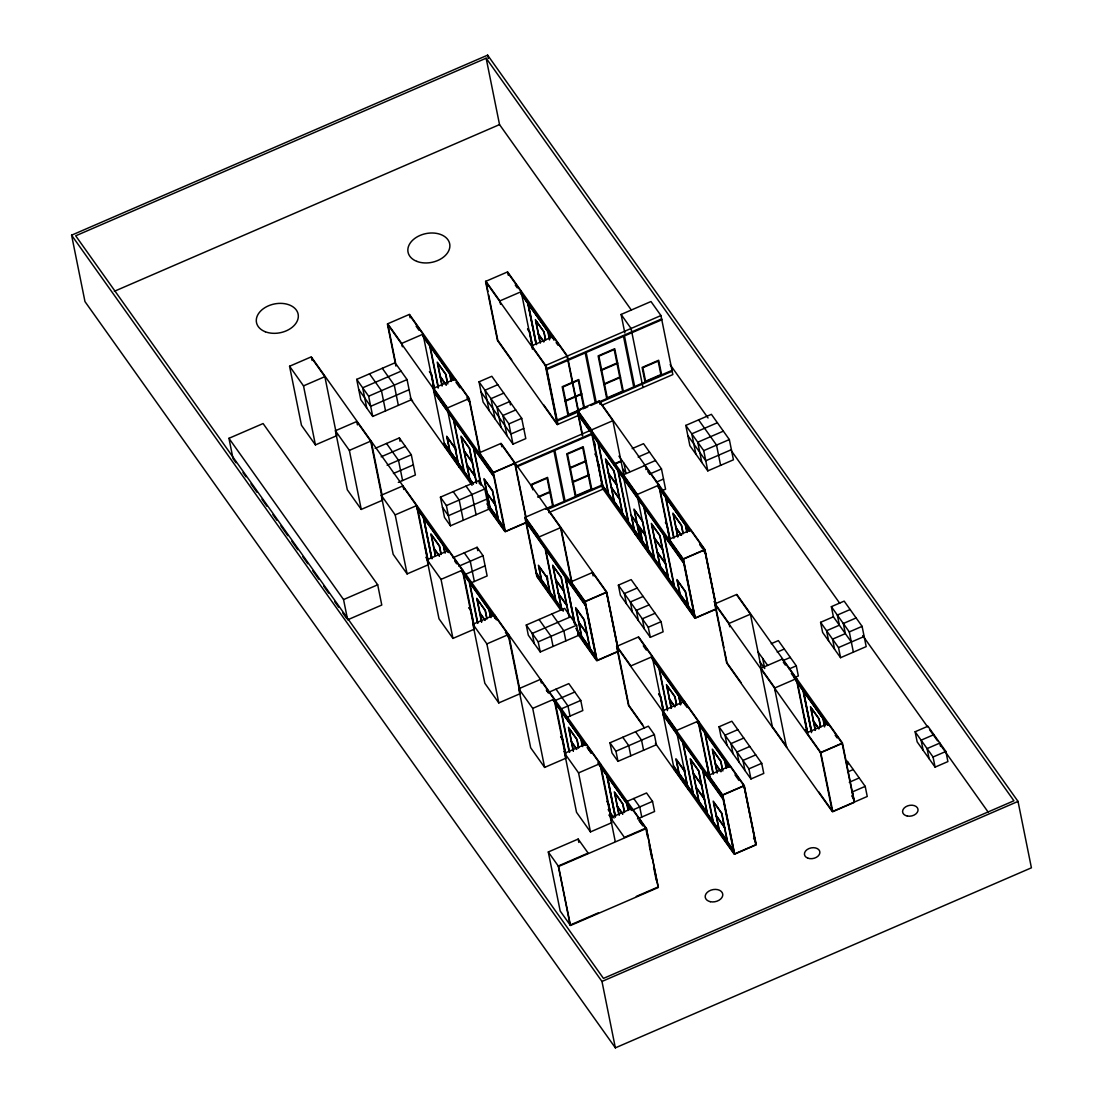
<?xml version="1.0" encoding="UTF-8"?>
<svg xmlns="http://www.w3.org/2000/svg" width="1103" height="1103" viewBox="0 0 1103 1103"><rect width="100%" height="100%" fill="white"/><g stroke="black" fill="none" stroke-linecap="round" stroke-linejoin="round"><path stroke-width="1.5" d="M71.585 235.187L487.636 55.15L1018.028 801.412L1031.415 867.813L615.364 1047.85L84.972 301.588L71.585 235.187L601.976 981.449L615.364 1047.85M486.147 58.197L75.693 235.808L603.465 978.402L1013.919 800.778L486.147 58.197L499.535 124.598L631.219 309.902M114.34 291.289L499.535 124.598M289.565 366.251L310.908 357.014L324.861 376.647L336.76 435.685L315.417 444.909L301.464 425.289L289.565 366.251L303.518 385.885L315.417 444.909M395.55 362.57L387.732 323.772L409.075 314.534L423.028 334.168L433.906 388.132M487.94 291.413L485.899 281.293L507.242 272.055L521.195 291.688L532.087 345.653M303.518 385.885L324.861 376.647M387.732 323.772L401.685 343.405L423.028 334.168M485.899 281.293L499.852 300.926L521.195 291.688M356.696 379.377L395.108 362.749L407.076 379.584L411.143 399.824L372.731 416.438L360.778 399.617L356.696 379.377L368.65 396.211L372.731 416.438M228.941 438.318L263.093 423.552L377.695 584.797L381.776 605.037L347.638 619.817L343.557 599.577L228.941 438.318L233.023 458.558L236.014 462.764M401.092 371.173L362.68 387.787L366.761 408.027M368.65 396.211L407.076 379.584M409.116 389.704L370.691 406.318L358.737 389.497M335.409 430.749L356.752 421.511L370.691 441.145L382.603 500.183L361.26 509.421L347.307 489.787L335.409 430.749L349.361 450.382L361.26 509.421M532.432 349.168L531.743 345.791L553.086 336.553L567.039 356.186L578.606 413.528M624.836 333.009L621.099 314.452L650.977 301.533L660.945 315.555L672.844 374.579L602.031 405.228M479.019 381.831L491.814 376.288L521.719 418.354L525.8 438.594L512.992 444.137L483.1 402.071L479.019 381.831L508.91 423.897L512.992 444.137M497.798 384.699L484.989 390.241L489.07 410.481M349.361 450.382L370.691 441.145M468.872 398.666L447.528 407.903L433.576 388.27L454.919 379.032L468.872 398.666L480.095 454.326M531.743 345.791L545.695 365.424L660.945 315.555M546.73 368.636L661.635 318.932M546.909 369.477L585.21 352.932L595.413 403.519L590.808 405.504M661.8 319.787L624.463 335.919L634.666 386.533L672.003 370.374M375.158 448.383L399.355 437.919L411.309 454.753L415.39 474.993L398.321 482.383M503.781 393.123L490.973 398.666L495.054 418.892M381.142 456.807L405.325 446.343M600.97 369.946L617.556 362.763M601.08 370.511L617.666 363.328M387.125 465.218L411.309 454.753M515.735 409.944L502.927 415.486L507.008 435.726M393.426 473.49L413.349 464.873M508.91 423.897L521.719 418.354M565.026 400.789L581.612 393.606M603.796 384.009L620.396 376.826M565.136 401.34L581.736 394.157M603.906 384.561L620.506 377.391M523.76 428.474L510.951 434.017L481.06 391.951M381.252 495.247L402.581 486.023L416.534 505.643L428.447 564.681L407.104 573.918L393.151 554.285L381.252 495.247L395.191 514.88L407.104 573.918M582.687 435.588L577.586 410.288L598.929 401.051L612.882 420.684L623.76 474.662M557.112 420.078L580.095 410.151M583.156 408.813L587.761 406.842M557.277 420.919L577.751 412.081M599.77 402.54L672.182 371.228M543.655 404.815L557.608 424.448L578.951 415.211M395.191 514.88L416.534 505.643M514.715 463.163L500.762 443.53L479.419 452.768L493.372 472.401L514.715 463.163L525.759 517.376M612.882 420.684L515.073 463.012L526.296 518.672M493.537 472.635L514.88 463.398M440.414 497.163L478.826 480.536L484.796 488.946L488.877 509.186L450.465 525.814L444.481 517.404L440.414 497.163L446.384 505.574L450.465 525.814M517.335 465.728L592.683 433.107L592.849 433.962M517.431 466.569L553.913 450.81L564.116 501.41L545.875 509.296M446.384 505.574L484.796 488.946M486.837 499.066L448.425 515.694L442.441 507.283M569.575 467.865L586.038 460.751M569.686 468.43L586.148 461.302M632.171 448.618L643.545 443.682L661.483 468.927L665.564 489.167L662.724 490.394M685.79 425.413L711.394 414.328L729.345 439.559L733.426 459.799L707.809 470.884L689.871 445.653L685.79 425.413L703.728 450.644L707.809 470.884M537.616 496.984L550.411 491.442M572.416 481.928L588.878 474.8M614.881 463.536L620.879 460.957M538.554 497.191L550.521 492.007M572.526 482.48L588.988 475.365M614.178 464.46L621.775 461.164M638.154 457.028L649.529 452.106M717.377 422.739L691.774 433.824L695.855 454.064M644.124 465.438L655.513 460.516M723.361 431.149L697.744 442.234L701.825 462.474M427.082 559.759L448.425 550.521L462.378 570.154L474.29 629.179L452.947 638.416L438.994 618.783L427.082 559.759L441.035 579.378L452.947 638.416M551.114 595.937L537.161 576.304L525.262 517.266L546.605 508.042L560.558 527.661L571.781 583.322M546.536 508.4L552.603 505.767L549.887 492.283M548.274 509.172L603.231 485.403M343.557 599.577L377.695 584.797M526.614 522.202L505.271 531.439L491.318 511.806M548.825 512.592L603.451 488.946L591.539 429.922L577.586 410.288M526.779 522.436L505.436 531.66L493.372 472.401M452.892 557.76L477.089 547.295L483.059 555.705L487.14 575.945L471.491 582.715M650.108 473.849L661.483 468.927M703.728 450.644L729.345 439.559M458.876 566.17L483.059 555.705M656.409 482.121L663.523 479.047M731.386 449.679L705.768 460.764L687.831 435.533M441.035 579.378L462.378 570.154M560.558 527.661L539.215 536.899L525.262 517.266M658.725 485.182L637.382 494.42L623.429 474.786L644.772 465.549L658.725 485.182L669.604 539.16M465.19 574.442L485.099 565.825M472.925 624.257L494.268 615.019L508.221 634.652L520.133 693.677L498.79 702.914L484.837 683.281L472.925 624.257L486.878 643.89L498.79 702.914M592.449 572.54L571.106 581.777L585.059 601.397L596.957 660.435L618.3 651.197L606.402 592.173L592.449 572.54L593.124 575.904M669.962 542.662L669.273 539.284L690.616 530.06L704.569 549.68L716.467 608.718L695.124 617.956L681.171 598.322M526.255 625.029L564.667 608.401L576.621 625.222L578.661 635.342L540.249 651.97L528.296 635.149L526.255 625.029L538.209 641.849L540.249 651.97M618.369 585.155L631.178 579.613L661.083 621.678L663.124 631.798L650.315 637.341L620.41 595.275L618.369 585.155L648.274 627.221L650.315 637.341M486.878 643.89L508.221 634.652M585.059 601.397L606.402 592.173M669.273 539.284L683.226 558.918L704.569 549.68M570.637 616.811L532.225 633.439L534.266 643.559M637.162 588.037L624.353 593.579L626.394 603.699M538.209 641.849L576.621 625.222M643.132 596.447L630.337 601.99L632.377 612.11M649.115 604.858L636.307 610.4L638.347 620.52M655.099 613.268L642.291 618.811L644.331 628.931M648.274 627.221L661.083 621.678M518.768 688.755L540.112 679.517L554.064 699.15L565.963 758.175L544.634 767.412L530.681 747.779L518.768 688.755L532.721 708.388L544.634 767.412M642.801 724.933L628.848 705.3L616.949 646.275L638.292 637.038L652.245 656.671L663.124 710.635M723.954 647.64L715.116 603.796L736.459 594.558L750.412 614.192L761.291 668.156M618.466 651.432L597.123 660.669L585.224 601.631L606.567 592.408L618.121 649.75M716.633 608.953L695.29 618.19L683.391 559.152L704.734 549.914L716.302 607.257M548.894 692.229L568.817 683.612L580.771 700.433L582.811 710.553L567.163 717.322M532.721 708.388L554.064 699.15M652.245 656.671L630.902 665.909L616.949 646.275M715.116 603.796L729.069 623.416L750.412 614.192M554.878 700.639L574.801 692.022M560.862 709.05L580.771 700.433M833.399 616.784L831.359 606.664L844.167 601.121L862.105 626.366L866.186 646.606L840.569 657.691L822.631 632.446L820.591 622.326L833.399 616.784L851.337 642.029M771.245 643.683L778.36 640.609L796.297 665.84L798.338 675.96L794.063 677.807M850.151 609.532L837.342 615.074L839.383 625.194L826.574 630.737L828.615 640.857M777.215 652.094L784.33 649.019M856.121 617.956L843.312 623.498L845.353 633.618L832.558 639.147L834.599 649.267M611.807 822.673L590.463 831.91L576.524 812.291L564.612 753.252L585.955 744.015L599.908 763.648L611.476 820.99M783.199 660.504L790.313 657.429M831.359 606.664L849.296 631.909L862.105 626.366M609.959 742.802L648.371 726.188L654.355 734.598L656.395 744.718L617.983 761.346L612 752.922L609.959 742.802L615.943 751.226L617.983 761.346M789.183 668.928L796.297 665.84M820.591 622.326L838.528 647.571L864.145 636.486M615.943 751.226L654.355 734.598M564.612 753.252L578.565 772.886L599.908 763.648M698.075 721.169L684.136 701.536L662.793 710.773L676.746 730.407L698.075 721.169L709.298 776.829M796.256 678.69L782.303 659.056L760.96 668.294L774.913 687.927L796.256 678.69L807.134 732.654M719.032 726.78L731.84 721.238L761.732 763.304L763.772 773.424L750.964 778.966L721.072 736.901L719.032 726.78L748.923 768.846L750.964 778.966M737.81 729.648L725.002 735.191L727.042 745.311M743.794 738.059L730.986 743.601L733.026 753.721M749.778 746.483L736.969 752.025L739.01 762.145M626.628 801.591L646.551 792.974L652.535 801.385L654.575 811.505L637.493 818.895M615.212 841.368L610.455 817.75L631.798 808.513L645.751 828.146L647.447 836.584M709.312 778.649L708.636 775.271L729.965 766.034L743.918 785.667L755.831 844.691L734.488 853.929L720.535 834.309M755.748 754.893L742.953 760.436L744.98 770.556M632.612 810.016L652.535 801.385M548.288 851.985L578.165 839.066L588.133 853.088L558.256 866.007L548.288 851.985L560.186 911.023L570.154 925.045L598.46 912.801M748.923 768.846L761.732 763.304M645.751 828.146L624.408 837.384L610.455 817.75M708.636 775.271L722.589 794.905L743.918 785.667M820.756 752.425L842.099 743.188L854.163 802.446L832.82 811.684L820.756 752.425L806.803 732.792L828.146 723.554L842.099 743.188M820.922 752.66L842.265 743.422M915.118 731.758L927.926 726.229L945.864 751.46L947.904 761.58L935.096 767.123L917.158 741.878L915.118 731.758L933.055 757.003L935.096 767.123M847.559 772.003L853.253 769.536M933.91 734.639L921.102 740.182L923.142 750.302M849.269 782.261L859.223 777.946M865.207 786.37L852.398 791.899L854.439 802.019L867.248 796.476L865.207 786.37L847.269 761.125L847.945 764.503M933.055 757.003L945.864 751.46M636.307 896.408L657.65 887.184M853.998 802.212L832.655 811.45L818.702 791.816M601.976 981.449L1018.028 801.412M670.141 364.638L708.043 417.982M730.999 450.272L839.741 603.286M862.698 635.562L927.54 726.808M929.539 729.621L937.522 740.844M940.514 745.063L988.398 812.442M698.599 419.871L716.536 445.102L720.617 465.342M621.099 314.452L631.068 328.473L642.966 387.511M736.818 594.407L842.458 743.036L854.356 802.06M515.28 285.084L517.279 287.883M521.236 293.508L554.147 339.765M556.119 342.578L558.132 345.377M647.806 471.574L649.819 474.373M657.774 485.596L689.678 530.46M699.619 544.496L702.639 548.687M783.337 662.269L785.35 665.068M791.334 673.478L828.201 725.36M835.164 735.191L837.177 737.976M536.541 344.632L528.406 304.152L547.846 331.493L549.515 339.931M548.343 332.196L552.327 337.808L548.315 332.21L549.68 338.952M674.071 538.14L665.936 497.646L685.363 525L686.7 531.756M685.859 525.69L689.858 531.301L685.845 525.704L687.21 532.446M796.159 680.882L802.97 690.45L811.45 732.626M822.893 718.494L803.467 691.154L811.601 731.634L803.467 691.154L822.879 718.508L824.575 726.932M528.378 304.166L547.819 331.507M665.412 496.957L657.636 486.023L665.44 496.957L673.575 537.437M665.909 497.66L685.349 525M796.145 680.896L802.943 690.464M823.376 719.211L827.36 724.809L823.389 719.197L824.727 725.953M538.223 333.671L543.986 341.778M675.753 527.179L681.516 535.272M813.283 720.673L819.033 728.78M538.333 334.237L543.655 341.709M675.863 527.73L681.185 535.217M813.394 721.238L818.716 728.711M618.935 456.173L629.896 471.588M757.678 651.377L767.647 665.399M527.841 329.135L529.771 331.838L532.708 346.452L530.791 343.75M665.371 522.629L667.287 525.331M527.551 329.121L529.55 331.934L532.266 345.418M622.974 469.092L625.966 473.297L623.926 463.177M759.719 661.497L764.71 668.515L762.669 658.394M805.328 729.621L807.327 732.42M713.986 601.535L715.999 604.334M805.397 730.117L807.768 733.454L804.818 718.839M851.681 795.883L853.694 798.682M577.889 413.832L683.557 562.447M578.069 414.673L590.05 431.48M592.021 434.306L598.019 442.703L608.194 493.317L601.218 483.5M683.722 563.288L664.268 535.961L674.471 586.562L693.925 613.888M594.848 453.995L596.764 456.697M608.318 472.939L616.949 485.086M654.148 537.437L662.793 549.584M608.429 473.504L617.06 485.651M642.387 521.292L634.418 510.069L637.134 523.567M654.272 538.002L662.903 550.149M611.145 486.988L619.776 499.149M631.081 515.032L645.448 535.245M656.988 551.486L665.619 563.647M611.255 487.554L619.9 499.7M645.558 535.81L631.523 516.066L634.239 529.55L647.944 548.839M657.098 552.051L665.743 564.198M601.397 484.341L694.09 614.729M511.764 359.95L497.811 340.317L488.629 294.777M635.342 533.824L649.281 553.458M740.968 682.454L727.015 662.82L724.643 651.018M772.858 727.318L786.811 746.952M602.086 487.705L694.78 618.107L682.867 559.069L577.241 410.44L582.343 435.74M638.637 636.886L744.277 785.515L756.189 844.54M416.107 326.157L419.099 330.362M423.069 335.988L453.981 379.446M455.953 382.258L459.965 387.856M466.914 397.673L470.099 402.719L468.086 399.92M643.311 645.862L646.317 650.067M651.28 657.085L687.183 707.547M698.116 722.989L729.042 766.447M734.998 774.871L738.996 780.469M742.967 786.081L744.98 788.879M422.918 336.374L429.743 345.928L438.222 388.104M454.146 380.287L450.148 374.689L451.499 381.431M652.121 658.877L658.946 668.432L667.425 710.608M678.855 696.489L680.565 704.914L678.883 696.476L659.429 669.149L667.591 709.615M683.364 702.79L679.351 697.193L680.716 703.935M697.289 722.424L704.789 732.93L712.924 773.424M729.207 767.288L725.195 761.69L726.56 768.433M440.056 376.151L446.37 385.03M669.259 698.654L675.022 706.761M715.102 763.152L720.866 771.259M440.166 376.716L445.929 384.823M669.383 699.219L674.691 706.692M715.227 763.717L720.976 771.824M429.674 371.614L431.59 374.317L434.541 388.932L432.624 386.229M658.891 694.118L660.807 696.82L663.758 711.435M429.384 371.614L431.37 374.413L434.099 387.911M658.588 694.104L660.587 696.917L663.303 710.401M707.202 772.596L710.139 776.691M753.514 838.363L755.527 841.162M493.689 475.931L433.879 391.813L453.498 419.981L463.687 470.595M525.566 520.809L585.376 604.927M663.096 714.303L722.906 798.434M493.868 476.772L473.918 448.742L481.046 484.162M525.731 521.65L545.185 548.991L555.374 599.591M545.668 549.694L565.122 577.034L574.622 624.257M565.618 577.724L574.801 623.264L565.591 577.738L585.555 605.768M663.261 715.158L682.716 742.484L692.891 793.098M723.072 799.275L703.121 771.245L713.324 821.832L733.274 849.875M463.798 450.217L472.429 462.364M555.485 579.213L564.116 591.373M693.015 772.72L701.646 784.867M463.908 450.782L472.553 462.929M555.595 579.778L564.24 591.925M693.125 773.272L701.756 785.433M455.332 448.383L446.701 436.223L449.652 450.851M466.638 464.266L475.269 476.427M486.809 492.669L495.454 504.816M558.311 593.276L566.956 605.423M578.496 621.665L587.141 633.811M684.549 770.873L675.918 758.726L678.855 773.341M695.841 786.77L704.486 798.917M716.026 815.158L724.657 827.319M466.748 464.832L475.379 476.979M486.933 493.22L495.564 505.381M558.435 593.828L567.066 605.988M578.606 622.23L587.251 634.377M695.952 787.335L704.596 799.482M716.137 815.724L724.781 827.884M472.787 483.004L469.795 478.799L467.079 465.301M563.481 610.593L561.482 607.794L558.766 594.296M463.701 470.581L444.247 443.254L472.346 483.348M473.421 484.286L464.184 471.298L453.995 420.684L473.435 448.025L480.894 485.141M487.099 503.547L504.071 527.372M535.934 572.25L555.388 599.577M563.178 610.593L555.871 600.294L545.682 549.68M575.821 628.324L595.758 656.368M673.464 765.744L692.918 793.085M712.855 821.128L693.387 793.788L683.212 743.188L702.652 770.528L712.828 821.142M487.278 504.388L504.236 528.213M536.099 573.091L563.04 610.938M576.966 630.585L595.923 657.209M673.63 766.599L733.454 850.716M410.592 398.224L412.591 401.037M445.474 447.308L459.427 466.927M583.004 640.802L596.957 660.435M674.691 769.797L688.644 789.431M410.247 398.376L472.029 485.32M487.981 507.752L504.912 531.591L493.013 472.553L387.374 323.924L395.88 366.086M560.724 610.111L536.803 576.455L524.904 517.431L584.7 601.562L596.599 660.587L577.669 633.949M644.442 727.897L628.489 705.451L616.591 646.427L722.231 795.056L734.129 854.08L655.403 743.312M382.3 368.292L394.267 385.126L398.348 405.366M466.017 486.078L472.001 494.489L476.082 514.729M551.858 613.944L563.812 630.764L565.853 640.884M635.576 731.73L641.546 740.141L643.587 750.261M369.505 373.834L381.459 390.669L385.54 410.909M453.209 491.621L459.193 500.031L463.274 520.271M539.05 619.486L551.017 636.307L553.058 646.427M622.768 737.273L628.751 745.683L630.792 755.803M386.546 443.461L398.5 460.296L402.581 480.536M464.28 552.837L470.264 561.248L474.345 581.488M556.009 689.154L567.976 705.975L570.017 716.095M633.742 798.517L639.726 806.927L641.767 817.047M553.32 699.785L585.21 744.649M598.171 762.876L632.047 810.553L598.143 762.89M643.008 825.968L639.023 820.37L641.987 824.575M416.741 507.697L448.659 552.562M454.643 560.972L456.628 563.771M461.592 570.803L496.488 619.858M505.436 632.488L509.448 638.086M553.292 699.785L585.183 744.663M416.589 508.083L423.414 517.652L431.576 558.132L423.387 517.652M447.832 551.996L443.82 546.399L445.185 553.154M461.468 571.216L469.258 582.15L477.392 622.63M489.167 610.207L490.532 616.949L489.194 610.193L469.74 582.853L477.889 623.333M493.675 616.494L489.663 610.897L491.028 617.652M507.601 636.141L509.614 638.94M553.168 700.212L560.958 711.132L569.107 751.626M585.376 745.49L581.378 739.892L582.729 746.634M599.012 764.71L606.802 775.643L614.95 816.123M615.446 816.827L607.284 776.347L626.738 803.687L628.076 810.443M631.219 809.988L627.221 804.39L628.241 809.45M433.727 547.874L439.49 555.967M479.571 612.372L484.893 619.845M571.285 741.354L576.593 748.84M617.129 805.866L622.878 813.959M433.851 548.425L439.159 555.912M479.695 612.937L485.003 620.41M571.395 741.919L576.704 749.406M617.239 806.417L622.547 813.904M469.189 607.836L471.119 610.538M560.903 736.818L562.82 739.52M606.747 801.33L608.663 804.018L611.614 818.647M468.899 607.822L470.898 610.621L473.614 624.119M560.614 736.818L562.599 739.617L565.329 753.115M608.139 809.602L614.109 818.012M609.173 814.8L611.172 817.613L608.442 804.115M425.841 557.305L427.785 560.048M563.854 751.446L565.77 754.135L554.588 699.233M609.214 815.31L611.531 818.523M242.991 472.58L245.983 476.786M250.96 483.803L256.944 492.214M261.935 499.232L266.912 506.236M272.896 514.646L276.881 520.258M280.865 525.869L287.842 535.686M291.826 541.297L297.81 549.708M302.787 556.712L307.778 563.73M312.756 570.734L318.739 579.158M323.717 586.162L328.694 593.166M334.678 601.59L338.662 607.188M342.647 612.799L346.632 618.411M940.569 746.428L939.88 743.05L927.071 748.592L929.112 758.712M849.296 631.909L853.377 652.149M838.528 647.571L840.569 657.691M820.715 726.891L819.088 718.77L810.443 706.623L815.241 730.42M820.563 727.304L818.867 718.866L810.898 707.643L813.614 721.141M813.724 721.707L815.42 730.131M796.614 678.538L807.493 732.502M774.913 687.927L775.588 691.291M774.554 688.079L786.453 747.103M760.601 668.446L772.514 727.47M729.069 623.416L729.745 626.794M715.806 603.506L704.927 549.528L599.287 400.899L599.963 404.277M661.635 374.868L658.684 360.254L642.098 367.437L645.048 382.052M683.198 533.397L681.557 525.276L672.913 513.116L677.725 536.913M683.033 533.797L681.337 525.359L673.368 514.15L676.084 527.634M726.064 767.729L724.726 760.973L705.272 733.647L713.434 774.127M683.226 558.918L695.124 617.956M676.194 528.199L677.904 536.637M722.879 770.997L720.907 761.249L712.276 749.102L717.074 772.9M722.396 769.784L720.686 761.346L712.717 750.123L715.447 763.621M688.506 606.305L685.556 591.691L676.925 579.53L679.862 594.145M722.589 794.905L734.488 853.929M715.557 764.186L717.253 772.61M659.084 485.03L670.307 540.691M667.081 525.428L669.797 538.926M727.608 841.934L721.831 813.256L713.186 801.109L718.977 829.787M724.326 826.85L721.61 813.352L713.641 802.143L716.357 815.627M724.437 827.415L727.167 840.9L719.197 829.69L716.467 816.192M698.433 721.017L709.656 776.677M706.43 761.415L709.146 774.899M668.57 578.262L659.952 535.534L651.321 523.387L659.939 566.101M662.462 549.115L659.732 535.631L651.763 524.408L654.493 537.906M662.572 549.68L665.288 563.178M665.412 563.743L668.128 577.227L660.159 566.018L657.429 552.52M645.834 468.761L645.986 469.616M654.603 538.471L657.319 551.955M623.347 391.441L614.729 348.713L598.129 355.897L606.747 398.624M616.922 363.039L614.206 349.554L598.888 356.186L601.604 369.67M617.032 363.604L619.748 377.102M619.872 377.667L622.588 391.151L607.27 397.783L604.554 384.285M707.423 813.545L698.819 770.818L690.175 758.657L698.792 801.385M701.315 784.398L698.599 770.914L690.616 759.691L693.346 773.189M701.425 784.964L704.155 798.462M704.265 799.013L706.982 812.511L699.012 801.288L696.296 787.804M684.48 701.384L685.17 704.762M648.399 549.859L642.608 521.195L633.977 509.048L639.754 537.712M637.024 494.571L648.936 553.609M693.456 773.741L696.172 787.239M676.704 704.872L675.064 696.751L666.433 684.605L671.231 708.402M676.553 705.286L674.857 696.848L666.874 685.625L669.604 699.123M639.712 527.193L642.663 541.807M639.492 527.275L642.222 540.773M637.258 524.132L639.974 537.616M676.746 730.407L677.421 733.771M684.218 767.509L685.239 772.569M676.387 730.558L688.286 789.583M669.714 699.688L671.41 708.112M623.071 474.938L634.983 533.976M601.714 370.236L604.43 383.734M622.726 513.764L614.109 471.036L605.478 458.876L614.095 501.603M662.434 710.925L674.333 769.963M616.618 484.617L613.902 471.133L605.919 459.91L608.649 473.408M616.729 485.182L619.445 498.68M619.569 499.232L622.285 512.73L614.316 501.507L611.586 488.022M608.759 473.959L611.476 487.457M594.545 442.372L595.234 445.764M598.97 464.294L599.646 467.672M596.544 456.794L599.274 470.278M599.384 470.843L602.1 484.341M584.562 408.22L578.785 379.542L562.185 386.726L567.976 415.404M580.978 393.881L578.262 380.383L562.944 387.015L565.66 400.513M581.088 394.447L583.818 407.931L568.5 414.563L565.77 401.065M578.62 411.695L567.397 356.035L507.601 271.903L508.29 275.267M591.815 489.415L583.197 446.687L566.735 453.816L575.352 496.543M585.403 461.013L582.687 447.528L567.494 454.105L570.21 467.589M585.514 461.578L588.244 475.076M588.354 475.641L591.07 489.125L575.876 495.702L573.16 482.218M618.314 649.364L606.747 592.008L501.12 443.378L501.796 446.756M553.086 336.553L553.775 339.931M658.174 887.253L646.275 828.229L311.418 357.096L312.108 360.474M649.157 845.008L651.873 858.506M653.569 866.944L656.299 880.428M545.668 339.889L544.027 331.769L535.396 319.622L539.863 341.792M545.516 340.303L543.807 331.865L535.837 320.642L538.554 334.14M487.636 55.15L488.298 58.473M570.32 468.155L573.05 481.653M546.054 365.272L557.953 424.297M545.695 365.424L557.608 424.448M538.678 334.705L540.373 343.13M624.56 812.084L622.933 803.963L614.288 791.802L618.755 813.986M624.408 812.484L622.712 804.046L614.729 792.836L617.459 806.321M590.077 648.44L584.3 619.762L575.669 607.615L581.446 636.279M586.796 633.356L584.08 619.858L576.111 608.635L578.827 622.133M586.92 633.908L589.636 647.406L581.667 636.183L578.937 622.699M617.57 806.886L619.266 815.324M560.917 527.51L571.795 581.488M553.361 506.056L547.571 477.392L531.108 484.507L531.77 487.76M607.312 776.333L615.46 816.813M549.777 491.717L547.06 478.219L531.853 484.796L532.873 489.856M600.432 763.731L611.655 819.391M569.245 616.798L561.289 577.31L552.644 565.163L561.262 607.891M563.785 590.905L561.069 577.407L553.099 566.197L555.815 579.682M563.895 591.456L566.625 604.954M566.735 605.519L568.776 615.639M499.852 300.926L500.541 304.29M555.926 580.247L558.656 593.745M582.232 745.931L580.895 739.175L561.441 711.849L569.603 752.329M547.033 575.697L547.708 579.061M549.97 591.994L547.019 577.379L538.388 565.232L541.339 579.847M510.441 404.898L509.751 401.533L496.957 407.076L501.038 427.316M578.717 747.572L577.09 739.451L568.445 727.304L573.243 751.102M578.565 747.986L576.869 739.548L568.9 728.338L571.616 741.823M578.565 772.886L590.463 831.91M571.726 742.388L573.422 750.826M578.165 839.066L578.841 842.43M540.635 679.6L541.311 682.978M498.391 519.43L492.614 490.766L483.983 478.605L489.76 507.283M495.123 504.347L492.393 490.863L484.424 479.64L487.14 493.138M495.233 504.912L497.949 518.41L489.98 507.187L487.264 493.689M480.453 454.174L469.23 398.514L409.434 314.383L410.109 317.761M558.256 866.007L570.154 925.045M478.826 480.536L479.502 483.914M508.745 634.735L519.968 690.381M476.579 482.921L469.602 448.314L460.971 436.168L469.575 478.881M472.098 461.895L469.382 448.411L461.412 437.188L464.129 450.686M472.222 462.46L474.938 475.958M475.048 476.524L476.413 483.266M451.003 380.728L449.666 373.972L430.211 346.645L438.374 387.125M464.239 451.251L466.969 464.735M494.792 615.102L495.468 618.466M447.818 383.996L445.86 374.248L437.215 362.101L442.013 385.898M447.335 382.782L445.64 374.344L437.67 363.135L440.387 376.619M494.268 615.019L494.957 618.397M477.089 547.295L477.764 550.673M455.346 446.687L456.035 450.065M447.17 408.055L459.069 467.093M440.497 377.185L442.206 385.623M487.016 618.59L485.375 610.469L476.744 598.309L481.542 622.12M486.864 618.99L485.155 610.566L477.185 599.343L479.902 612.841M480.026 613.392L481.721 621.83M433.217 388.421L445.129 447.46M462.902 570.223L474.056 625.153M444.688 552.451L443.351 545.695L423.897 518.355L432.059 558.835M401.685 343.405L402.361 346.769M441.172 554.092L439.532 545.971L430.901 533.811L435.368 555.995M441.021 554.492L439.311 546.068L431.342 534.845L434.058 548.343M434.182 548.894L435.533 555.65M417.058 505.726L428.626 563.068M425.055 546.123L427.771 559.621M399.355 437.919L400.031 441.297M403.105 486.092L403.795 489.47M371.215 441.228L382.107 495.206M356.752 421.511L357.427 424.889M623.512 336.36L586.162 352.491L596.378 403.105L633.715 386.946L623.498 336.346M658.16 361.095L642.842 367.713L645.572 381.211L660.89 374.579L658.16 361.095M591.911 434.361L554.85 450.382L565.067 500.996L602.114 484.962L591.897 434.348M744.084 785.901L722.755 795.139L734.653 854.163L755.996 844.926L744.084 785.901M646.441 828.463L558.587 866.475L570.485 925.514L658.339 887.488L646.441 828.463M527.91 303.449L521.112 293.881L527.882 303.463L536.072 343.929L527.882 303.463M705.796 553.734L703.811 550.935L705.768 553.747M545.351 365.576L485.554 281.444L497.453 340.469L557.249 424.6L545.351 365.576M820.398 752.577L714.758 603.948L726.67 662.972L832.296 811.601L820.398 752.577M617.942 470.747L598.488 443.42L608.691 494.006L628.145 521.347L617.942 470.747M643.862 507.201L618.425 471.464L628.627 522.05L654.065 557.801L643.862 507.201M663.785 535.245L644.331 507.918L654.534 558.518L673.988 585.845L663.785 535.245M685.335 591.787L677.366 580.564L680.082 594.062L688.051 605.271L685.335 591.787M455.125 448.48L447.142 437.257L449.872 450.755L457.842 461.964L455.125 448.48M546.798 577.476L538.829 566.253L541.545 579.751L549.528 590.974L546.798 577.476M684.329 770.969L676.36 759.76L679.076 773.244L687.059 784.467L684.329 770.969M548.343 692.767L546.343 689.968L548.315 692.781M591.194 753.059L587.21 747.448L591.167 753.073M265.258 331.741A21.233 14.67 -11.4 0 0 298.251 317.471A21.233 14.67 -11.4 0 0 268.415 305.834A21.233 14.67 -11.4 0 0 265.258 331.741M416.81 261.37A21.233 14.67 -11.4 0 0 449.803 247.1A21.233 14.67 -11.4 0 0 419.967 235.463A21.233 14.67 -11.4 0 0 416.81 261.37M710.291 901.689A8.907 6.149 -11.4 0 0 722.755 894.202A8.907 6.149 -11.4 0 0 708.912 891.114A8.907 6.149 -11.4 0 0 710.291 901.689M807.727 858.12A7.804 5.391 -11.4 0 0 819.86 852.867A7.804 5.391 -11.4 0 0 808.885 848.593A7.804 5.391 -11.4 0 0 807.727 858.12M907.355 816.055A7.804 5.391 -11.4 0 0 917.986 809.216A7.804 5.391 -11.4 0 0 905.632 806.858A7.804 5.391 -11.4 0 0 907.355 816.055"/></g></svg>
